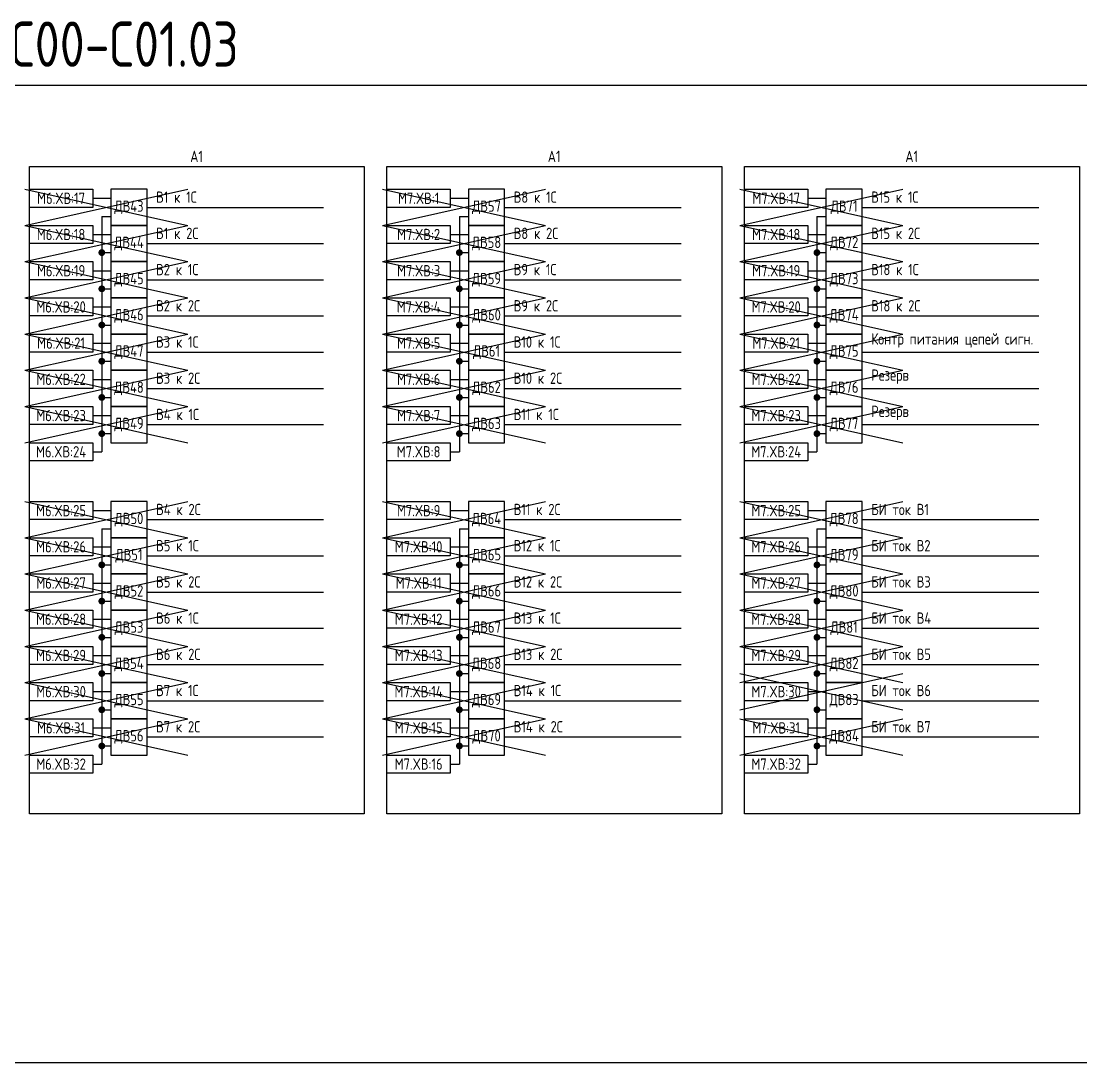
# Model space of a CAD drawing. Header units: millimetres. Extents: x -1612 to 9998, y -90 to 1220.
# Drawn here: x -634 to -399.9, y 309 to 539.1 of the extents above; entities that cross this region are included whole.
import ezdxf

# ---------------------------------------------------------------- set-up
doc = ezdxf.new("R2010")
doc.units = ezdxf.units.MM
doc.styles.add('Gost_type_A', font='GOST_A.TTF')

# ---------------------------------------------------------------- blocks, each defined once
blk = doc.blocks.new('POINT')
at = {"const_width": 0.75}
blk.add_lwpolyline([(-0.375, 0, 1), (0.375, 0, 1)], format="xyb", close=True, dxfattribs=at)

msp = doc.modelspace()

# ---------------------------------------------------------------- linework, layer by layer
at = {"color": 210}
for p, q in [((-633.18, 502), (-597.18, 494)), ((-633.18, 494), (-597.18, 502)), ((-554.18, 502), (-518.18, 494)), ((-554.18, 494), (-518.18, 502)), ((-475.18, 502), (-439.18, 494)), ((-475.18, 494), (-439.18, 502)), ((-633.18, 494), (-597.18, 486)), ((-633.18, 486), (-597.18, 494)), ((-554.18, 494), (-518.18, 486)), ((-554.18, 486), (-518.18, 494)), ((-475.18, 494), (-439.18, 486)), ((-475.18, 486), (-439.18, 494)), ((-633.18, 486), (-597.18, 478)), ((-633.18, 478), (-597.18, 486)), ((-554.18, 486), (-518.18, 478)), ((-554.18, 478), (-518.18, 486)), ((-475.18, 486), (-439.18, 478)), ((-475.18, 478), (-439.18, 486)), ((-633.18, 478), (-597.18, 470)), ((-633.18, 470), (-597.18, 478)), ((-554.18, 478), (-518.18, 470)), ((-554.18, 470), (-518.18, 478)), ((-475.18, 478), (-439.18, 470)), ((-475.18, 470), (-439.18, 478)), ((-633.18, 470), (-597.18, 462)), ((-633.18, 462), (-597.18, 470)), ((-554.18, 470), (-518.18, 462)), ((-554.18, 462), (-518.18, 470)), ((-475.18, 470), (-439.18, 462)), ((-475.18, 462), (-439.18, 470)), ((-633.18, 462), (-597.18, 454)), ((-633.18, 454), (-597.18, 462)), ((-554.18, 462), (-518.18, 454)), ((-554.18, 454), (-518.18, 462)), ((-633.18, 454), (-597.18, 446)), ((-633.18, 446), (-597.18, 454)), ((-554.18, 454), (-518.18, 446)), ((-554.18, 446), (-518.18, 454)), ((-633.18, 433), (-597.18, 425)), ((-633.18, 425), (-597.18, 433)), ((-554.18, 433), (-518.18, 425)), ((-554.18, 425), (-518.18, 433)), ((-475.18, 433), (-439.18, 425)), ((-475.18, 425), (-439.18, 433)), ((-633.18, 425), (-597.18, 417)), ((-633.18, 417), (-597.18, 425)), ((-554.18, 425), (-518.18, 417)), ((-554.18, 417), (-518.18, 425)), ((-475.18, 425), (-439.18, 417)), ((-475.18, 417), (-439.18, 425)), ((-633.18, 417), (-597.18, 409)), ((-633.18, 409), (-597.18, 417)), ((-554.18, 417), (-518.18, 409)), ((-554.18, 409), (-518.18, 417)), ((-475.18, 417), (-439.18, 409)), ((-475.18, 409), (-439.18, 417)), ((-633.18, 409), (-597.18, 401)), ((-633.18, 401), (-597.18, 409)), ((-554.18, 409), (-518.18, 401)), ((-554.18, 401), (-518.18, 409)), ((-475.18, 409), (-439.18, 401)), ((-475.18, 401), (-439.18, 409)), ((-633.18, 401), (-597.18, 393)), ((-633.18, 393), (-597.18, 401)), ((-554.18, 401), (-518.18, 393)), ((-554.18, 393), (-518.18, 401)), ((-475.18, 401), (-439.18, 393)), ((-475.18, 393), (-439.18, 401)), ((-475.18, 395), (-439.18, 387)), ((-475.18, 387), (-439.18, 395)), ((-633.18, 393), (-597.18, 385)), ((-633.18, 385), (-597.18, 393)), ((-554.18, 393), (-518.18, 385)), ((-554.18, 385), (-518.18, 393)), ((-633.18, 385), (-597.18, 377)), ((-633.18, 377), (-597.18, 385)), ((-554.18, 385), (-518.18, 377)), ((-554.18, 377), (-518.18, 385)), ((-475.18, 385), (-439.18, 377)), ((-475.18, 377), (-439.18, 385))]:
    msp.add_line(p, q, dxfattribs=at)
for p, q in [((-618.18, 500), (-614.18, 500)), ((-539.18, 500), (-535.18, 500)), ((-460.18, 500), (-456.18, 500)), ((-606.18, 498), (-567.18, 498)), ((-527.18, 498), (-488.18, 498)), ((-448.18, 498), (-409.18, 498)), ((-616.18, 496), (-614.18, 496)), ((-616.18, 496), (-616.18, 444)), ((-537.18, 496), (-535.18, 496)), ((-537.18, 496), (-537.18, 444)), ((-458.18, 496), (-456.18, 496)), ((-458.18, 496), (-458.18, 444)), ((-618.18, 492), (-614.18, 492)), ((-539.18, 492), (-535.18, 492)), ((-460.18, 492), (-456.18, 492)), ((-606.18, 490), (-567.18, 490)), ((-527.18, 490), (-488.18, 490)), ((-448.18, 490), (-409.18, 490)), ((-616.18, 488), (-614.18, 488)), ((-537.18, 488), (-535.18, 488)), ((-458.18, 488), (-456.18, 488)), ((-618.18, 484), (-614.18, 484)), ((-539.18, 484), (-535.18, 484)), ((-460.18, 484), (-456.18, 484)), ((-616.18, 480), (-614.18, 480)), ((-606.18, 482), (-567.18, 482)), ((-537.18, 480), (-535.18, 480)), ((-527.18, 482), (-488.18, 482)), ((-458.18, 480), (-456.18, 480)), ((-448.18, 482), (-409.18, 482)), ((-618.18, 476), (-614.18, 476)), ((-539.18, 476), (-535.18, 476)), ((-460.18, 476), (-456.18, 476)), ((-606.18, 474), (-567.18, 474)), ((-527.18, 474), (-488.18, 474)), ((-448.18, 474), (-409.18, 474)), ((-616.18, 472), (-614.18, 472)), ((-537.18, 472), (-535.18, 472)), ((-458.18, 472), (-456.18, 472)), ((-618.18, 468), (-614.18, 468)), ((-606.18, 466), (-567.18, 466)), ((-539.18, 468), (-535.18, 468)), ((-527.18, 466), (-488.18, 466)), ((-460.18, 468), (-456.18, 468)), ((-448.18, 466), (-409.18, 466)), ((-616.18, 464), (-614.18, 464)), ((-537.18, 464), (-535.18, 464)), ((-458.18, 464), (-456.18, 464)), ((-618.18, 460), (-614.18, 460)), ((-539.18, 460), (-535.18, 460)), ((-460.18, 460), (-456.18, 460)), ((-606.18, 458), (-567.18, 458)), ((-527.18, 458), (-488.18, 458)), ((-448.18, 458), (-409.18, 458)), ((-616.18, 456), (-614.18, 456)), ((-537.18, 456), (-535.18, 456)), ((-458.18, 456), (-456.18, 456)), ((-618.18, 452), (-614.18, 452)), ((-539.18, 452), (-535.18, 452)), ((-460.18, 452), (-456.18, 452)), ((-606.18, 450), (-567.18, 450)), ((-527.18, 450), (-488.18, 450)), ((-448.18, 450), (-409.18, 450)), ((-616.18, 448), (-614.18, 448)), ((-537.18, 448), (-535.18, 448)), ((-458.18, 448), (-456.18, 448)), ((-618.18, 444), (-616.18, 444)), ((-539.18, 444), (-537.18, 444)), ((-460.18, 444), (-458.18, 444)), ((-618.18, 431), (-614.18, 431)), ((-539.18, 431), (-535.18, 431)), ((-460.18, 431), (-456.18, 431)), ((-606.18, 429), (-567.18, 429)), ((-527.18, 429), (-488.18, 429)), ((-448.18, 429), (-409.18, 429)), ((-616.18, 427), (-614.18, 427)), ((-616.18, 427), (-616.18, 375)), ((-537.18, 427), (-535.18, 427)), ((-537.18, 427), (-537.18, 375)), ((-458.18, 427), (-456.18, 427)), ((-458.18, 427), (-458.18, 375)), ((-618.18, 423), (-614.18, 423)), ((-539.18, 423), (-535.18, 423)), ((-460.18, 423), (-456.18, 423)), ((-606.18, 421), (-567.18, 421)), ((-527.18, 421), (-488.18, 421)), ((-448.18, 421), (-409.18, 421)), ((-616.18, 419), (-614.18, 419)), ((-537.18, 419), (-535.18, 419)), ((-458.18, 419), (-456.18, 419)), ((-618.18, 415), (-614.18, 415)), ((-539.18, 415), (-535.18, 415)), ((-460.18, 415), (-456.18, 415)), ((-606.18, 413), (-567.18, 413)), ((-527.18, 413), (-488.18, 413)), ((-448.18, 413), (-409.18, 413)), ((-616.18, 411), (-614.18, 411)), ((-537.18, 411), (-535.18, 411)), ((-458.18, 411), (-456.18, 411)), ((-618.18, 407), (-614.18, 407)), ((-539.18, 407), (-535.18, 407)), ((-460.18, 407), (-456.18, 407)), ((-616.18, 403), (-614.18, 403)), ((-606.18, 405), (-567.18, 405)), ((-537.18, 403), (-535.18, 403)), ((-527.18, 405), (-488.18, 405)), ((-458.18, 403), (-456.18, 403)), ((-448.18, 405), (-409.18, 405)), ((-618.18, 399), (-614.18, 399)), ((-539.18, 399), (-535.18, 399)), ((-460.18, 399), (-456.18, 399)), ((-606.18, 397), (-567.18, 397)), ((-527.18, 397), (-488.18, 397)), ((-448.18, 397), (-409.18, 397)), ((-616.18, 395), (-614.18, 395)), ((-537.18, 395), (-535.18, 395)), ((-458.18, 395), (-456.18, 395)), ((-618.18, 391), (-614.18, 391)), ((-539.18, 391), (-535.18, 391)), ((-460.18, 391), (-456.18, 391)), ((-606.18, 389), (-567.18, 389)), ((-527.18, 389), (-488.18, 389)), ((-448.18, 389), (-409.18, 389)), ((-616.18, 387), (-614.18, 387)), ((-537.18, 387), (-535.18, 387)), ((-458.18, 387), (-456.18, 387)), ((-618.18, 383), (-614.18, 383)), ((-539.18, 383), (-535.18, 383)), ((-460.18, 383), (-456.18, 383)), ((-606.18, 381), (-567.18, 381)), ((-527.18, 381), (-488.18, 381)), ((-448.18, 381), (-409.18, 381)), ((-616.18, 379), (-614.18, 379)), ((-537.18, 379), (-535.18, 379)), ((-458.18, 379), (-456.18, 379)), ((-618.18, 375), (-616.18, 375)), ((-539.18, 375), (-537.18, 375)), ((-460.18, 375), (-458.18, 375))]:
    msp.add_line(p, q)
at = {"color": 3}
for p, q in [((-475.18, 462), (-439.18, 454)), ((-475.18, 454), (-439.18, 462)), ((-475.18, 454), (-439.18, 446)), ((-475.18, 446), (-439.18, 454))]:
    msp.add_line(p, q, dxfattribs=at)
for points in [[(-1049.18, 525), (213.82, 525), (213.82, 309), (-1049.18, 309)], [(-632.18, 507), (-558.18, 507), (-558.18, 364), (-632.18, 364)], [(-553.18, 507), (-479.18, 507), (-479.18, 364), (-553.18, 364)], [(-474.18, 507), (-400.18, 507), (-400.18, 364), (-474.18, 364)], [(-632.18, 502), (-618.18, 502), (-618.18, 498), (-632.18, 498)], [(-553.18, 502), (-539.18, 502), (-539.18, 498), (-553.18, 498)], [(-474.18, 502), (-460.18, 502), (-460.18, 498), (-474.18, 498)], [(-632.18, 494), (-618.18, 494), (-618.18, 490), (-632.18, 490)], [(-553.18, 494), (-539.18, 494), (-539.18, 490), (-553.18, 490)], [(-474.18, 494), (-460.18, 494), (-460.18, 490), (-474.18, 490)], [(-632.18, 486), (-618.18, 486), (-618.18, 482), (-632.18, 482)], [(-553.18, 486), (-539.18, 486), (-539.18, 482), (-553.18, 482)], [(-474.18, 486), (-460.18, 486), (-460.18, 482), (-474.18, 482)], [(-632.18, 478), (-618.18, 478), (-618.18, 474), (-632.18, 474)], [(-553.18, 478), (-539.18, 478), (-539.18, 474), (-553.18, 474)], [(-474.18, 478), (-460.18, 478), (-460.18, 474), (-474.18, 474)], [(-632.18, 470), (-618.18, 470), (-618.18, 466), (-632.18, 466)], [(-553.18, 470), (-539.18, 470), (-539.18, 466), (-553.18, 466)], [(-474.18, 470), (-460.18, 470), (-460.18, 466), (-474.18, 466)], [(-632.18, 462), (-618.18, 462), (-618.18, 458), (-632.18, 458)], [(-553.18, 462), (-539.18, 462), (-539.18, 458), (-553.18, 458)], [(-474.18, 462), (-460.18, 462), (-460.18, 458), (-474.18, 458)], [(-632.18, 454), (-618.18, 454), (-618.18, 450), (-632.18, 450)], [(-553.18, 454), (-539.18, 454), (-539.18, 450), (-553.18, 450)], [(-474.18, 454), (-460.18, 454), (-460.18, 450), (-474.18, 450)], [(-632.18, 446), (-618.18, 446), (-618.18, 442), (-632.18, 442)], [(-553.18, 446), (-539.18, 446), (-539.18, 442), (-553.18, 442)], [(-474.18, 446), (-460.18, 446), (-460.18, 442), (-474.18, 442)], [(-632.18, 433), (-618.18, 433), (-618.18, 429), (-632.18, 429)], [(-553.18, 433), (-539.18, 433), (-539.18, 429), (-553.18, 429)], [(-474.18, 433), (-460.18, 433), (-460.18, 429), (-474.18, 429)], [(-632.18, 425), (-618.18, 425), (-618.18, 421), (-632.18, 421)], [(-553.18, 425), (-539.18, 425), (-539.18, 421), (-553.18, 421)], [(-474.18, 425), (-460.18, 425), (-460.18, 421), (-474.18, 421)], [(-632.18, 417), (-618.18, 417), (-618.18, 413), (-632.18, 413)], [(-553.18, 417), (-539.18, 417), (-539.18, 413), (-553.18, 413)], [(-474.18, 417), (-460.18, 417), (-460.18, 413), (-474.18, 413)], [(-632.18, 409), (-618.18, 409), (-618.18, 405), (-632.18, 405)], [(-553.18, 409), (-539.18, 409), (-539.18, 405), (-553.18, 405)], [(-474.18, 409), (-460.18, 409), (-460.18, 405), (-474.18, 405)], [(-632.18, 401), (-618.18, 401), (-618.18, 397), (-632.18, 397)], [(-553.18, 401), (-539.18, 401), (-539.18, 397), (-553.18, 397)], [(-474.18, 401), (-460.18, 401), (-460.18, 397), (-474.18, 397)], [(-632.18, 393), (-618.18, 393), (-618.18, 389), (-632.18, 389)], [(-553.18, 393), (-539.18, 393), (-539.18, 389), (-553.18, 389)], [(-474.18, 393), (-460.18, 393), (-460.18, 389), (-474.18, 389)], [(-632.18, 385), (-618.18, 385), (-618.18, 381), (-632.18, 381)], [(-553.18, 385), (-539.18, 385), (-539.18, 381), (-553.18, 381)], [(-474.18, 385), (-460.18, 385), (-460.18, 381), (-474.18, 381)], [(-632.18, 377), (-618.18, 377), (-618.18, 373), (-632.18, 373)], [(-553.18, 377), (-539.18, 377), (-539.18, 373), (-553.18, 373)], [(-474.18, 377), (-460.18, 377), (-460.18, 373), (-474.18, 373)]]:
    msp.add_lwpolyline(points, close=True)
at = {"ltscale": 4}
for points in [[(-614.18, 494), (-606.18, 494), (-606.18, 502), (-614.18, 502)], [(-535.18, 494), (-527.18, 494), (-527.18, 502), (-535.18, 502)], [(-456.18, 494), (-448.18, 494), (-448.18, 502), (-456.18, 502)], [(-614.18, 486), (-606.18, 486), (-606.18, 494), (-614.18, 494)], [(-535.18, 486), (-527.18, 486), (-527.18, 494), (-535.18, 494)], [(-456.18, 486), (-448.18, 486), (-448.18, 494), (-456.18, 494)], [(-614.18, 478), (-606.18, 478), (-606.18, 486), (-614.18, 486)], [(-535.18, 478), (-527.18, 478), (-527.18, 486), (-535.18, 486)], [(-456.18, 478), (-448.18, 478), (-448.18, 486), (-456.18, 486)], [(-614.18, 470), (-606.18, 470), (-606.18, 478), (-614.18, 478)], [(-535.18, 470), (-527.18, 470), (-527.18, 478), (-535.18, 478)], [(-456.18, 470), (-448.18, 470), (-448.18, 478), (-456.18, 478)], [(-614.18, 462), (-606.18, 462), (-606.18, 470), (-614.18, 470)], [(-535.18, 462), (-527.18, 462), (-527.18, 470), (-535.18, 470)], [(-456.18, 462), (-448.18, 462), (-448.18, 470), (-456.18, 470)], [(-614.18, 454), (-606.18, 454), (-606.18, 462), (-614.18, 462)], [(-535.18, 454), (-527.18, 454), (-527.18, 462), (-535.18, 462)], [(-456.18, 454), (-448.18, 454), (-448.18, 462), (-456.18, 462)], [(-614.18, 446), (-606.18, 446), (-606.18, 454), (-614.18, 454)], [(-535.18, 446), (-527.18, 446), (-527.18, 454), (-535.18, 454)], [(-456.18, 446), (-448.18, 446), (-448.18, 454), (-456.18, 454)], [(-614.18, 425), (-606.18, 425), (-606.18, 433), (-614.18, 433)], [(-535.18, 425), (-527.18, 425), (-527.18, 433), (-535.18, 433)], [(-456.18, 425), (-448.18, 425), (-448.18, 433), (-456.18, 433)], [(-614.18, 417), (-606.18, 417), (-606.18, 425), (-614.18, 425)], [(-535.18, 417), (-527.18, 417), (-527.18, 425), (-535.18, 425)], [(-456.18, 417), (-448.18, 417), (-448.18, 425), (-456.18, 425)], [(-614.18, 409), (-606.18, 409), (-606.18, 417), (-614.18, 417)], [(-535.18, 409), (-527.18, 409), (-527.18, 417), (-535.18, 417)], [(-456.18, 409), (-448.18, 409), (-448.18, 417), (-456.18, 417)], [(-614.18, 401), (-606.18, 401), (-606.18, 409), (-614.18, 409)], [(-535.18, 401), (-527.18, 401), (-527.18, 409), (-535.18, 409)], [(-456.18, 401), (-448.18, 401), (-448.18, 409), (-456.18, 409)], [(-614.18, 393), (-606.18, 393), (-606.18, 401), (-614.18, 401)], [(-535.18, 393), (-527.18, 393), (-527.18, 401), (-535.18, 401)], [(-456.18, 393), (-448.18, 393), (-448.18, 401), (-456.18, 401)], [(-614.18, 385), (-606.18, 385), (-606.18, 393), (-614.18, 393)], [(-535.18, 385), (-527.18, 385), (-527.18, 393), (-535.18, 393)], [(-456.18, 385), (-448.18, 385), (-448.18, 393), (-456.18, 393)], [(-614.18, 377), (-606.18, 377), (-606.18, 385), (-614.18, 385)], [(-535.18, 377), (-527.18, 377), (-527.18, 385), (-535.18, 385)], [(-456.18, 377), (-448.18, 377), (-448.18, 385), (-456.18, 385)]]:
    msp.add_lwpolyline(points, close=True, dxfattribs=at)

# ---------------------------------------------------------------- block references
for p in [(-616.18, 488), (-537.18, 488), (-458.18, 488), (-616.18, 480), (-537.18, 480), (-458.18, 480), (-616.18, 472), (-537.18, 472), (-458.18, 472), (-616.18, 464), (-537.18, 464), (-458.18, 464), (-616.18, 456), (-537.18, 456), (-458.18, 456), (-616.18, 448), (-537.18, 448), (-458.18, 448), (-616.18, 419), (-537.18, 419), (-458.18, 419), (-616.18, 411), (-537.18, 411), (-458.18, 411), (-616.18, 403), (-537.18, 403), (-458.18, 403), (-616.18, 395), (-537.18, 395), (-458.18, 395), (-616.18, 387), (-537.18, 387), (-458.18, 387), (-616.18, 379), (-537.18, 379), (-458.18, 379)]:
    msp.add_blockref('POINT', p)

# ---------------------------------------------------------------- texts
at = {"attachment_point": 8, "line_spacing_factor": 0.9, "style": 'Gost_type_A'}
for s, insert, char_height, width in [('\\pxql;ЮНИТ-М519-ДЗШ-Р102-К103-К103-К103-В121-В121-В121-В121-В101-М1С4.0С00-М1С4.0С00-С01.03', (-621.68, 527), 10, 855), ('A1', (-595.24, 508), 2.5, 73.8762), ('A1', (-516.24, 508), 2.5, 73.8762), ('A1', (-437.24, 508), 2.5, 73.8762)]:
    msp.add_mtext(s, dxfattribs=dict(at, insert=insert, char_height=char_height, width=width))
at = {"char_height": 2.5, "style": 'Gost_type_A'}
for s, insert, width, attachment_point in [('M6.XВ:17', (-625.18, 500), 14, 5), ('В1 к 1С', (-604.18, 499), 35.7119, 7), ('M7.XВ:1', (-546.18, 500), 14, 5), ('В8 к 1С', (-525.18, 499), 29.668, 7), ('M7.XВ:17', (-467.18, 500), 14, 5), ('В15 к 1С', (-446.18, 499), 35.7119, 7), ('ДВ43', (-610.18, 498), 7.9998, 5), ('ДВ57', (-531.18, 498), 7.9998, 5), ('ДВ71', (-452.18, 498), 7.9998, 5), ('M6.XВ:18', (-625.18, 492), 14, 5), ('В1 к 2С', (-604.18, 491), 41.1416, 7), ('M7.XВ:2', (-546.18, 492), 14, 5), ('В8 к 2С', (-525.18, 491), 30.6324, 7), ('M7.XВ:18', (-467.18, 492), 14, 5), ('В15 к 2С', (-446.18, 491), 41.1416, 7), ('ДВ44', (-610.18, 490), 7.9998, 5), ('ДВ58', (-531.18, 490), 7.9998, 5), ('ДВ72', (-452.18, 490), 7.9998, 5), ('M6.XВ:19', (-625.18, 484), 14, 5), ('В2 к 1С', (-604.18, 483), 27.8465, 7), ('M7.XВ:3', (-546.18, 484), 14, 5), ('В9 к 1С', (-525.18, 483), 30.6324, 7), ('M7.XВ:19', (-467.18, 484), 14, 5), ('В18 к 1С', (-446.18, 483), 27.8465, 7), ('ДВ45', (-610.18, 482), 7.9998, 5), ('ДВ59', (-531.18, 482), 7.9998, 5), ('ДВ73', (-452.18, 482), 7.9998, 5), ('M6.XВ:20', (-625.18, 476), 14, 5), ('ДВ46', (-610.18, 474), 7.9998, 5), ('В2 к 2С', (-604.18, 475), 27.8465, 7), ('M7.XВ:4', (-546.18, 476), 14, 5), ('ДВ60', (-531.18, 474), 7.9998, 5), ('В9 к 2С', (-525.18, 475), 27.8465, 7), ('M7.XВ:20', (-467.18, 476), 14, 5), ('ДВ74', (-452.18, 474), 7.9998, 5), ('В18 к 2С', (-446.18, 475), 27.8465, 7), ('M6.XВ:21', (-625.18, 468), 14, 5), ('В3 к 1С', (-604.18, 467), 33.4848, 7), ('M7.XВ:5', (-546.18, 468), 14, 5), ('В10 к 1С', (-525.18, 467), 27.8465, 7), ('M7.XВ:21', (-467.18, 468), 14, 5), ('Контр питания цепей сигн.', (-446.18, 467), 38.2154, 7), ('ДВ47', (-610.18, 466), 7.9998, 5), ('ДВ61', (-531.18, 466), 7.9998, 5), ('ДВ75', (-452.18, 466), 7.9998, 5), ('M6.XВ:22', (-625.18, 460), 14, 5), ('В3 к 2С', (-604.18, 459), 35.3544, 7), ('M7.XВ:6', (-546.18, 460), 14, 5), ('В10 к 2С', (-525.18, 459), 27.8465, 7), ('M7.XВ:22', (-467.18, 460), 14, 5), ('Резерв', (-446.18, 459), 35.3544, 7), ('ДВ48', (-610.18, 458), 7.9998, 5), ('ДВ62', (-531.18, 458), 7.9998, 5), ('ДВ76', (-452.18, 458), 7.9998, 5), ('M6.XВ:23', (-625.18, 452), 14, 5), ('В4 к 1С', (-604.18, 451), 27.8465, 7), ('M7.XВ:7', (-546.18, 452), 14, 5), ('В11 к 1С', (-525.18, 451), 33.5921, 7), ('M7.XВ:23', (-467.18, 452), 14, 5), ('Резерв', (-446.18, 451), 27.8465, 7), ('ДВ49', (-610.18, 450), 7.9998, 5), ('ДВ63', (-531.18, 450), 7.9998, 5), ('ДВ77', (-452.18, 450), 7.9998, 5), ('M6.XВ:24', (-625.18, 444), 14, 5), ('M7.XВ:8', (-546.18, 444), 14, 5), ('M7.XВ:24', (-467.18, 444), 14, 5), ('M6.XВ:25', (-625.18, 431), 14, 5), ('В4 к 2С', (-604.18, 430), 27.8465, 7), ('M7.XВ:9', (-546.18, 431), 14, 5), ('В11 к 2С', (-525.18, 430), 27.8465, 7), ('M7.XВ:25', (-467.18, 431), 14, 5), ('БИ ток В1', (-446.18, 430), 27.8465, 7), ('ДВ50', (-610.18, 429), 7.9998, 5), ('ДВ64', (-531.18, 429), 7.9998, 5), ('ДВ78', (-452.18, 429), 7.9998, 5), ('M6.XВ:26', (-625.18, 423), 14, 5), ('В5 к 1С', (-604.18, 422), 27.8465, 7), ('M7.XВ:10', (-546.18, 423), 14, 5), ('В12 к 1С', (-525.18, 422), 39.1584, 7), ('M7.XВ:26', (-467.18, 423), 14, 5), ('БИ ток В2', (-446.18, 422), 27.8465, 7), ('ДВ51', (-610.18, 421), 7.9998, 5), ('ДВ65', (-531.18, 421), 7.9998, 5), ('ДВ79', (-452.18, 421), 7.9998, 5), ('M6.XВ:27', (-625.18, 415), 14, 5), ('ДВ52', (-610.18, 413), 7.9998, 5), ('В5 к 2С', (-604.18, 414), 35.933, 7), ('M7.XВ:11', (-546.18, 415), 14, 5), ('ДВ66', (-531.18, 413), 7.9998, 5), ('В12 к 2С', (-525.18, 414), 27.8465, 7), ('M7.XВ:27', (-467.18, 415), 14, 5), ('ДВ80', (-452.18, 413), 7.9998, 5), ('БИ ток В3', (-446.18, 414), 35.933, 7), ('M6.XВ:28', (-625.18, 407), 14, 5), ('В6 к 1С', (-604.18, 406), 41.868, 7), ('M7.XВ:12', (-546.18, 407), 14, 5), ('В13 к 1С', (-525.18, 406), 36.4793, 7), ('M7.XВ:28', (-467.18, 407), 14, 5), ('БИ ток В4', (-446.18, 406), 41.868, 7), ('ДВ53', (-610.18, 405), 7.9998, 5), ('ДВ67', (-531.18, 405), 7.9998, 5), ('ДВ81', (-452.18, 405), 7.9998, 5), ('В6 к 2С', (-604.18, 398), 42.9636, 7), ('В13 к 2С', (-525.18, 398), 27.8465, 7), ('БИ ток В5', (-446.18, 398), 42.9636, 7), ('M6.XВ:29', (-625.18, 399), 14, 5), ('ДВ54', (-610.18, 397), 7.9998, 5), ('M7.XВ:13', (-546.18, 399), 14, 5), ('ДВ68', (-531.18, 397), 7.9998, 5), ('M7.XВ:29', (-467.18, 399), 14, 5), ('ДВ82', (-452.18, 397), 7.9998, 5), ('M6.XВ:30', (-625.18, 391), 14, 5), ('В7 к 1С', (-604.18, 390), 40.0707, 7), ('M7.XВ:14', (-546.18, 391), 14, 5), ('В14 к 1С', (-525.18, 390), 35.3878, 7), ('M7.XВ:30', (-467.18, 391), 14, 5), ('\\pxt5;БИ ток В6', (-446.18, 390), 40.0707, 7), ('ДВ55', (-610.18, 389), 7.9998, 5), ('ДВ69', (-531.18, 389), 7.9998, 5), ('ДВ83', (-452.18, 389), 7.9998, 5), ('M6.XВ:31', (-625.18, 383), 14, 5), ('В7 к 2С', (-604.18, 382), 38, 7), ('M7.XВ:15', (-546.18, 383), 14, 5), ('\\pxsm1;В14 к 2С', (-525.18, 382), 27.8465, 7), ('M7.XВ:31', (-467.18, 383), 14, 5), ('БИ ток В7', (-446.18, 382), 38, 7), ('ДВ56', (-610.18, 381), 7.9998, 5), ('ДВ70', (-531.18, 381), 7.9998, 5), ('ДВ84', (-452.18, 381), 7.9998, 5), ('M6.XВ:32', (-625.18, 375), 14, 5), ('M7.XВ:16', (-546.18, 375), 14, 5), ('M7.XВ:32', (-467.18, 375), 14, 5)]:
    msp.add_mtext(s, dxfattribs=dict(at, insert=insert, width=width, attachment_point=attachment_point))

doc.saveas('drawing.dxf')
